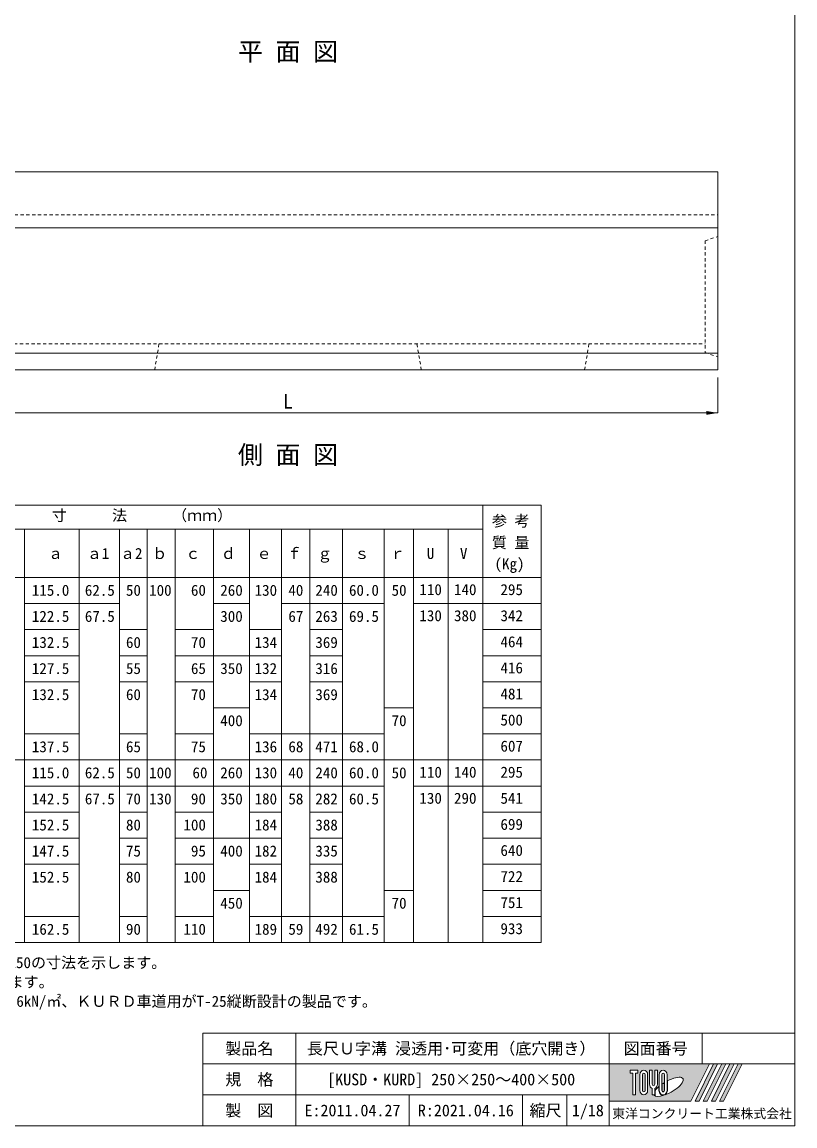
# Model space of a CAD drawing. Units: millimetres, scale not verified. Extents: x -181 to 7884, y -558 to 5422.
# Drawn here: x 6086 to 7884, y 142 to 2708 of the extents above; entities that cross this region are included whole.
import ezdxf
from ezdxf.enums import TextEntityAlignment as Align

# ---------------------------------------------------------------- set-up
doc = ezdxf.new("R2010")
doc.units = ezdxf.units.MM
doc.header["$LTSCALE"] = 10
doc.linetypes.add('USER1', pattern=[1.35, 0.75, -0.6])
doc.layers.add('(0-0)', color=7, linetype='Continuous')
for name, color, linetype, lineweight in [('0_2', 7, 'Continuous', 9), ('_0-0_', 3, 'Continuous', 20), ('寸法線', 7, 'Continuous', 9), ('本体', 2, 'Continuous', 9), ('枠', 5, 'Continuous', 5)]:
    doc.layers.add(name, color=color, linetype=linetype, lineweight=lineweight)
doc.styles.add('ＭＳ ゴシック', font='')
doc.styles.get('ＭＳ ゴシック').set_extended_font_data('MS Gothic')

# ---------------------------------------------------------------- blocks, each defined once
blk = doc.blocks.new('filled_arrow')
at = {"color": 0, "linetype": 'Continuous', "lineweight": -2}
blk.add_solid([(7.5, 1.25), (0, 0), (7.5, -1.25)], dxfattribs=at)

msp = doc.modelspace()

# ---------------------------------------------------------------- hatches: boundary and pattern name
at = {"layer": '枠'}
h = msp.add_hatch(color=7, dxfattribs=at)
h.paths.add_polyline_path([(7451.92, 286.37), (7451.92, 199.97), (7642, 199.97), (7685.2, 286.37)])
edge = h.paths.add_edge_path(flags=16)
edge.add_ellipse((7589.93, 233.19), major_axis=(33.85141, 18.94796), ratio=0.34714733873628645, start_angle=-144.31121575453687, end_angle=72.18990352307145, ccw=False)
edge.add_ellipse((7577.4, 225), major_axis=(-0, 11.52), ratio=0.8463541666666667, start_angle=-160.70345628559753, end_angle=-90.00000000004957)
edge.add_line((7587.15, 225), (7587.15, 246.96))
edge = h.paths.add_edge_path(flags=16)
edge.add_ellipse((7577.4, 261.34), major_axis=(-0, 10.63385), ratio=0.8463541789113741, start_angle=-90.00000000000114, end_angle=89.99999999999852, ccw=False)
edge.add_line((7586.4, 261.34), (7586.4, 225))
edge.add_ellipse((7577.4, 225), major_axis=(0, 10.63385), ratio=0.8463541789113741, start_angle=90.00000000002422, end_angle=-89.99999999997522, ccw=False)
edge.add_line((7568.4, 225), (7568.4, 261.34))
edge = h.paths.add_edge_path(flags=16)
edge.add_line((7580.4, 261.34), (7580.4, 225))
edge.add_ellipse((7577.4, 225), major_axis=(-0, 3.54461), ratio=0.8463542585019812, start_angle=89.99999999996692, end_angle=-90.00000000003303, ccw=False)
edge.add_line((7574.4, 225), (7574.4, 261.34))
edge.add_ellipse((7577.4, 261.34), major_axis=(-0, 3.54461), ratio=0.8463542585019812, start_angle=-90.00000000006611, end_angle=89.9999999999335, ccw=False)
edge = h.paths.add_edge_path(flags=16)
edge.add_line((7579.65, 242.77), (7579.65, 225))
edge.add_ellipse((7577.4, 225), major_axis=(0, 2.65846), ratio=0.8463540197302049, start_angle=90.00000000015166, end_angle=-89.9999999998488, ccw=False)
edge.add_line((7575.15, 225), (7575.15, 239.86))
edge.add_ellipse((7589.93, 233.19), major_axis=(33.85141, 18.94796), ratio=0.3471473387362864, start_angle=107.79174155748132, end_angle=126.47131845618867, ccw=False)
edge = h.paths.add_edge_path(flags=16)
edge.add_line((7563.9, 271.97), (7563.9, 239.4))
edge.add_ellipse((7554.9, 239.4), major_axis=(0, 10.63385), ratio=0.8463541789113741, start_angle=-163.3411662640167, end_angle=-89.99999999998352, ccw=False)
edge.add_line((7557.9, 229.38), (7557.9, 214.37))
edge.add_line((7557.9, 214.37), (7551.9, 214.37))
edge.add_line((7551.9, 214.37), (7551.9, 229.38))
edge.add_ellipse((7554.9, 239.4), major_axis=(-0, 10.63385), ratio=0.8463541789113741, start_angle=89.99999999998374, end_angle=163.34116626401664, ccw=False)
edge.add_line((7545.9, 239.4), (7545.9, 271.97))
edge.add_line((7545.9, 271.97), (7551.9, 271.97))
edge.add_line((7551.9, 271.97), (7551.9, 239.4))
edge.add_ellipse((7554.9, 239.4), major_axis=(0, 3.54461), ratio=0.8463542585019812, start_angle=90.00000000003642, end_angle=-89.99999999996339)
edge.add_line((7557.9, 239.4), (7557.9, 271.97))
edge.add_line((7557.9, 271.97), (7563.9, 271.97))
edge = h.paths.add_edge_path(flags=16)
edge.add_line((7567.65, 234.18), (7567.65, 225))
edge.add_ellipse((7577.4, 225), major_axis=(0, 11.52), ratio=0.8463541666666667, start_angle=90.0000000000225, end_angle=-171.54427005146763)
edge.add_ellipse((7589.93, 233.19), major_axis=(33.85141, 18.94796), ratio=0.34714733873628645, start_angle=-178.6495357120159, end_angle=-148.29244188932682, ccw=False)
edge.add_line((7556.6, 213.48), (7558.65, 213.48))
edge.add_line((7558.65, 213.48), (7558.65, 224.72))
edge.add_ellipse((7589.93, 233.19), major_axis=(33.85141, 18.94796), ratio=0.34714733873628645, start_angle=148.2191202299813, end_angle=165.90812157590457, ccw=False)
edge = h.paths.add_edge_path(flags=16)
edge.add_ellipse((7532.4, 261.34), major_axis=(0, 10.63385), ratio=0.8463541789113741, start_angle=-89.9999999999668, end_angle=90.00000000003286, ccw=False)
edge.add_line((7541.4, 261.34), (7541.4, 225))
edge.add_ellipse((7532.4, 225), major_axis=(-0, 10.63385), ratio=0.8463541789113741, start_angle=89.99999999999, end_angle=-90.00000000001057, ccw=False)
edge.add_line((7523.4, 225), (7523.4, 261.34))
edge = h.paths.add_edge_path(flags=16)
edge.add_line((7535.4, 261.34), (7535.4, 225))
edge.add_ellipse((7532.4, 225), major_axis=(0, 3.54461), ratio=0.8463542585019812, start_angle=90.00000000005491, end_angle=-89.99999999994566, ccw=False)
edge.add_line((7529.4, 225), (7529.4, 261.34))
edge.add_ellipse((7532.4, 261.34), major_axis=(-0, 3.54461), ratio=0.8463542585019812, start_angle=-90.00000000006611, end_angle=89.9999999999335, ccw=False)
h.paths.add_polyline_path([(7518.9, 271.97), (7518.9, 264.88), (7512.9, 264.88), (7512.9, 214.37), (7506.9, 214.37), (7506.9, 264.88), (7500.9, 264.88), (7500.9, 271.97)], flags=16)
for points in [[(7651.51, 199.97), (7661.01, 199.97), (7704.21, 286.37), (7694.71, 286.37)], [(7723.22, 286.37), (7713.72, 286.37), (7670.52, 199.97), (7680.02, 199.97)], [(7742.23, 286.37), (7732.72, 286.37), (7689.52, 199.97), (7699.03, 199.97)], [(7761.24, 286.37), (7751.73, 286.37), (7708.53, 199.97), (7718.04, 199.97)]]:
    msp.add_hatch(color=7, dxfattribs=at).paths.add_polyline_path(points)

# ---------------------------------------------------------------- linework, layer by layer
at = {"layer": '_0-0_'}
for p, q in [((7293.47, 1585.22), (5141.66, 1585.22)), ((7157.88, 568.69), (7157.88, 1585.22)), ((7293.47, 1585.22), (7293.47, 568.69)), ((7157.88, 1529.26), (5607.87, 1529.26)), ((6092.2, 1529.26), (6092.2, 1417.34)), ((6218.86, 1529.26), (6218.86, 1417.34)), ((6312.68, 1529.26), (6312.68, 1417.34)), ((6377.2, 1529.26), (6377.2, 1417.34)), ((6442.15, 1529.26), (6442.15, 1417.34)), ((6531.53, 1529.26), (6531.53, 1417.34)), ((6615.11, 1529.26), (6615.11, 1417.34)), ((6689.59, 1529.26), (6689.59, 1417.34)), ((6755.77, 1529.26), (6755.77, 1417.34)), ((6831.48, 1529.26), (6831.48, 1417.34)), ((6928.64, 1529.26), (6928.64, 1417.34)), ((6996.86, 1529.26), (6996.86, 568.69)), ((7077.37, 1529.26), (7077.37, 568.69)), ((7293.47, 1417.34), (5141.66, 1417.34)), ((6092.2, 1417.22), (6092.2, 993.02)), ((6218.86, 1417.22), (6218.86, 993.02)), ((6312.68, 1417.22), (6312.68, 993.02)), ((6377.2, 1417.22), (6377.2, 993.02)), ((6442.15, 1417.22), (6442.15, 993.02)), ((6531.53, 1417.22), (6531.53, 993.02)), ((6615.11, 1417.22), (6615.11, 993.02)), ((6689.59, 1417.22), (6689.59, 993.02)), ((6755.77, 1417.22), (6755.77, 993.02)), ((6831.48, 1417.22), (6831.48, 993.02)), ((6928.64, 1417.22), (6928.64, 993.02)), ((7157.88, 1417.34), (7293.47, 1417.34)), ((6218.86, 1356.71), (6092.2, 1356.71)), ((6218.86, 1356.71), (6312.68, 1356.71)), ((6615.11, 1356.71), (6531.53, 1356.71)), ((6689.59, 1356.71), (6928.64, 1356.71)), ((6996.86, 1356.61), (7157.88, 1356.61)), ((7157.88, 1356.71), (7293.47, 1356.71)), ((6218.86, 1296.09), (6092.2, 1296.09)), ((6312.68, 1296.09), (6377.2, 1296.09)), ((6442.15, 1296.09), (6531.53, 1296.09)), ((6615.11, 1296.09), (6689.59, 1296.09)), ((6755.77, 1296.09), (6831.48, 1296.09)), ((7157.88, 1296.09), (7293.47, 1296.09)), ((6218.86, 1235.47), (6092.2, 1235.47)), ((6312.68, 1235.47), (6377.2, 1235.47)), ((6442.15, 1235.47), (6689.59, 1235.47)), ((6755.77, 1235.47), (6831.48, 1235.47)), ((7157.88, 1235.47), (7293.47, 1235.47)), ((6218.86, 1174.85), (6092.2, 1174.85)), ((6377.2, 1174.85), (6312.68, 1174.85)), ((6531.53, 1174.85), (6442.15, 1174.85)), ((6615.11, 1174.85), (6689.59, 1174.85)), ((6755.77, 1174.85), (6831.48, 1174.85)), ((7157.88, 1174.85), (7293.47, 1174.85)), ((6531.53, 1114.26), (6615.11, 1114.26)), ((6928.64, 1114.19), (6996.86, 1114.19)), ((7157.88, 1114.23), (7293.47, 1114.23)), ((6218.86, 1053.67), (6092.2, 1053.67)), ((6312.68, 1053.6), (6377.2, 1053.6)), ((6442.15, 1053.6), (6531.53, 1053.6)), ((6615.11, 1053.6), (6928.64, 1053.6)), ((7157.88, 1053.6), (7293.47, 1053.6)), ((7293.47, 993.02), (5141.66, 993.02)), ((6092.2, 568.69), (6092.2, 992.95)), ((6218.86, 568.69), (6218.86, 992.95)), ((6312.68, 568.69), (6312.68, 992.95)), ((6377.2, 568.69), (6377.2, 992.95)), ((6442.15, 568.69), (6442.15, 992.95)), ((6531.53, 568.69), (6531.53, 992.95)), ((6615.11, 568.69), (6615.11, 992.95)), ((6689.59, 568.69), (6689.59, 992.95)), ((6755.77, 568.69), (6755.77, 992.95)), ((6831.48, 568.69), (6831.48, 992.95)), ((6928.64, 568.69), (6928.64, 992.95)), ((7293.47, 993.02), (7157.88, 993.02)), ((6218.86, 932.39), (6092.2, 932.39)), ((6218.86, 932.39), (6312.68, 932.39)), ((6312.68, 932.39), (6377.2, 932.39)), ((6377.2, 932.39), (6442.15, 932.39)), ((6442.15, 932.39), (6531.53, 932.39)), ((6531.53, 932.39), (6615.11, 932.39)), ((6615.11, 932.39), (6689.59, 932.39)), ((6689.59, 932.39), (6755.77, 932.39)), ((6755.77, 932.39), (6831.48, 932.39)), ((6831.48, 932.39), (6928.64, 932.39)), ((7245.12, 932.34), (6996.86, 932.34)), ((7157.88, 932.39), (7293.47, 932.39)), ((6218.86, 871.77), (6092.2, 871.77)), ((6312.68, 871.77), (6377.2, 871.77)), ((6442.15, 871.77), (6531.53, 871.77)), ((6615.11, 871.77), (6689.59, 871.77)), ((6755.77, 871.77), (6831.48, 871.77)), ((7157.88, 871.77), (7293.47, 871.77)), ((6218.86, 811.18), (6092.2, 811.18)), ((6312.68, 811.18), (6377.2, 811.18)), ((6442.15, 811.18), (6689.59, 811.18)), ((6755.77, 811.18), (6831.48, 811.18)), ((7157.88, 811.18), (7293.47, 811.18)), ((6218.86, 750.52), (6092.2, 750.52)), ((6312.68, 750.52), (6377.2, 750.52)), ((6442.15, 750.52), (6531.53, 750.52)), ((6615.11, 750.52), (6689.59, 750.52)), ((6755.77, 750.52), (6831.48, 750.52)), ((7157.88, 750.52), (7293.47, 750.52)), ((6531.53, 689.94), (6615.11, 689.94)), ((6996.86, 689.94), (6928.64, 689.94)), ((7157.88, 689.9), (7293.47, 689.9)), ((6218.86, 629.28), (6092.2, 629.28)), ((6312.68, 629.28), (6377.2, 629.28)), ((6442.15, 629.28), (6531.53, 629.28)), ((6615.11, 629.28), (6635.61, 629.28)), ((6615.11, 629.28), (6928.64, 629.28)), ((7157.88, 629.28), (7293.47, 629.28)), ((7293.47, 568.69), (5141.66, 568.69))]:
    msp.add_line(p, q, dxfattribs=at)
at = {"layer": '寸法線'}
for p in [(7704.79, 1882.18), (5704.79, 1799.84)]:
    msp.add_line(p, (7704.79, 1799.84), dxfattribs=at)
at = {"layer": '本体', "lineweight": 20}
for p, q in [((5704.79, 2360.18), (7704.79, 2360.18)), ((7704.79, 2360.18), (7704.79, 1900.18)), ((5704.79, 1900.18), (7704.79, 1900.18))]:
    msp.add_line(p, q, dxfattribs=at)
at = {"layer": '本体', "linetype": 'USER1'}
for p, q in [((5704.79, 2260.18), (7704.79, 2260.18)), ((7674.79, 2200.18), (7704.79, 2210.18)), ((7674.79, 2200.18), (7674.79, 1940.18)), ((5689.79, 1960.18), (7674.79, 1960.18)), ((6404.79, 1960.18), (6394.79, 1900.18)), ((7004.79, 1960.18), (7014.79, 1900.18)), ((7404.79, 1960.18), (7394.79, 1900.18)), ((7674.79, 1940.18), (7704.79, 1930.18))]:
    msp.add_line(p, q, dxfattribs=at)
at = {"layer": '本体', "lineweight": 18}
for p, q in [((5704.79, 2230.18), (7704.79, 2230.18)), ((5704.79, 1938.81), (7704.79, 1938.81))]:
    msp.add_line(p, q, dxfattribs=at)
at = {"layer": '枠', "lineweight": 20}
for p, q in [((7883.92, 142.37), (7883.92, 5182.37)), ((7883.92, 358.37), (6506.97, 358.37)), ((6506.97, 142.37), (6506.97, 358.37)), ((6722.97, 142.37), (6722.97, 358.37)), ((7451.92, 142.37), (7451.92, 358.37)), ((7667.92, 286.37), (7667.92, 358.37)), ((7883.92, 286.37), (6506.97, 286.37)), ((7451.92, 214.37), (6506.97, 214.37)), ((6986.65, 142.37), (6986.65, 214.37)), ((7250.32, 142.37), (7250.32, 214.37)), ((7353.47, 142.37), (7353.47, 214.37)), ((7883.92, 142.37), (4409.92, 142.37))]:
    msp.add_line(p, q, dxfattribs=at)
at = {"layer": '枠'}
for p, q in [((7451.92, 286.37), (7685.2, 286.37)), ((7451.92, 286.37), (7451.92, 199.97)), ((7685.2, 286.37), (7642, 199.97)), ((7694.71, 286.37), (7651.51, 199.97)), ((7704.21, 286.37), (7661.01, 199.97)), ((7713.72, 286.37), (7670.52, 199.97)), ((7723.22, 286.37), (7680.02, 199.97)), ((7732.72, 286.37), (7689.52, 199.97)), ((7694.71, 286.37), (7704.21, 286.37)), ((7742.23, 286.37), (7699.03, 199.97)), ((7751.73, 286.37), (7708.53, 199.97)), ((7713.72, 286.37), (7723.22, 286.37)), ((7761.24, 286.37), (7718.04, 199.97)), ((7732.72, 286.37), (7742.23, 286.37)), ((7751.73, 286.37), (7761.24, 286.37)), ((7500.9, 271.97), (7518.9, 271.97)), ((7500.9, 271.97), (7500.9, 264.88)), ((7506.9, 264.88), (7500.9, 264.88)), ((7506.9, 264.88), (7506.9, 214.37)), ((7518.9, 264.88), (7512.9, 264.88)), ((7512.9, 264.88), (7512.9, 214.37)), ((7518.9, 271.97), (7518.9, 264.88)), ((7523.4, 261.34), (7523.4, 225)), ((7529.4, 225), (7529.4, 261.34)), ((7535.4, 261.34), (7535.4, 225)), ((7541.4, 225), (7541.4, 261.34)), ((7545.9, 239.4), (7545.9, 271.97)), ((7545.9, 271.97), (7551.9, 271.97)), ((7551.9, 271.97), (7551.9, 239.4)), ((7557.9, 239.4), (7557.9, 271.97)), ((7557.9, 271.97), (7563.9, 271.97)), ((7563.9, 271.97), (7563.9, 239.4)), ((7568.4, 261.34), (7568.4, 225)), ((7574.4, 225), (7574.4, 261.34)), ((7580.4, 261.34), (7580.4, 225)), ((7586.4, 225), (7586.4, 261.34)), ((7567.65, 234.18), (7567.65, 225)), ((7575.15, 225), (7575.15, 239.86)), ((7579.65, 242.77), (7579.65, 225)), ((7587.15, 225), (7587.15, 246.96)), ((7512.9, 214.37), (7506.9, 214.37)), ((7551.9, 229.38), (7551.9, 214.37)), ((7557.9, 214.37), (7551.9, 214.37)), ((7556.6, 213.48), (7558.65, 213.48)), ((7557.9, 229.38), (7557.9, 214.37)), ((7558.65, 224.72), (7558.65, 213.48)), ((7451.92, 199.97), (7642, 199.97)), ((7651.51, 199.97), (7661.01, 199.97)), ((7670.52, 199.97), (7680.02, 199.97)), ((7689.52, 199.97), (7699.03, 199.97)), ((7708.53, 199.97), (7718.04, 199.97))]:
    msp.add_line(p, q, dxfattribs=at)
for centre, major_axis, ratio, start_param, end_param in [((7532.4, 261.34), (0, 10.63385), 0.846354, 4.712388980385179, 7.853981633974968), ((7532.4, 261.34), (-0, 3.54461), 0.846354, 4.712388980383713, 7.8539816339735005), ((7577.4, 261.34), (-0, 10.63385), 0.846354, 4.712388980384672, 7.853981633974461), ((7577.4, 261.34), (-0, 3.54461), 0.846354, 4.712388980383713, 7.8539816339735005), ((7589.93, 233.19), (33.85141, 18.94796), 0.347147, 4.262185332381606, 7.7429162813385615), ((7554.9, 239.4), (-0, 10.63385), 0.846354, 1.5707963267946567, 2.8017557441350722), ((7554.9, 239.4), (0, 3.54461), 0.846354, 1.5707963267954346, 4.712388980385231), ((7554.9, 239.4), (0, 10.63385), 0.846354, 3.481429563044514, 4.712388980384934), ((7589.93, 233.19), (33.85141, 18.94796), 0.347147, 2.0815196641224314, 2.5155126073167264), ((7589.93, 233.19), (33.85141, 18.94796), 0.347147, 1.6817405097969969, 1.821983319661551), ((7532.4, 225), (-0, 10.63385), 0.846354, 1.570796326794748, 4.712388980384533), ((7532.4, 225), (0, 3.54461), 0.846354, 1.570796326795708, 4.712388980385493), ((7589.93, 233.19), (33.85141, 18.94796), 0.347147, 3.2093975090572187, 4.200445063285428), ((7577.4, 225), (0, 11.52), 0.846354, 1.5707963267952287, 3.3154678663293344), ((7577.4, 225), (0, 10.63385), 0.846354, 1.570796326795255, 4.712388980385056), ((7577.4, 225), (-0, 3.54461), 0.846354, 1.5707963267944074, 4.712388980384202), ((7577.4, 225), (0, 2.65846), 0.846354, 1.5707963267971368, 4.712388980386923), ((7577.4, 225), (-0, 11.52), 0.846354, 3.53384380001433, 4.712388980383958)]:
    msp.add_ellipse(centre, major_axis=major_axis, ratio=ratio, start_param=start_param, end_param=end_param, dxfattribs=at)

# ---------------------------------------------------------------- block references
at = {"layer": '寸法線', "xscale": 3.6, "yscale": 3.6, "rotation": 180}
msp.add_blockref('filled_arrow', (7704.79, 1799.84), dxfattribs=at)

# ---------------------------------------------------------------- texts
at = {"layer": '(0-0)', "style": 'ＭＳ ゴシック'}
for s, p in [('注(1) 図の（ ）中の数値は、KUSD250×250及びKURD250×250の寸法を示します。', (5147.06, 534.84)), ('  (2) KUSD・KURD250×250の面取りについては６Ｃとなります。', (5147.06, 489.84)), ('  (3) 設計荷重はそれぞれＫＵＳＤ歩道用が等分布荷重19.6kN/㎡、ＫＵＲＤ車道用がT-25縦断設計の製品です。 ', (5147.06, 444.84))]:
    msp.add_text(s, height=25.63, dxfattribs=at).set_placement(p, align=Align.TOP_LEFT)
at = {"layer": '0_2', "style": 'ＭＳ ゴシック'}
for s, height, p in [('平 面 図', 42.72, (6704.79, 2639.76)), ('側 面 図', 42.72, (6704.79, 1702.55)), ('製品名', 27.34, (6614.97, 322.37)), ('長尺Ｕ字溝 浸透用･可変用（底穴開き）', 27.34, (7084.45, 322.37)), ('図面番号', 27.34, (7559.92, 322.37)), ('規\u3000格', 27.34, (6614.97, 250.37)), ('[KUSD・KURD] 250×250～400×500', 27.34, (7084.45, 250.37)), ('製\u3000図', 27.34, (6614.97, 178.37)), ('E:2011.04.27', 27.34, (6854.81, 178.37)), ('R:2021.04.16', 27.34, (7118.49, 178.37)), ('縮尺', 27.34, (7303.77, 178.37)), ('1/18', 27.34, (7402.29, 178.37)), ('東洋コンクリート工業株式会社', 21.87, (7667.92, 171.17))]:
    msp.add_text(s, height=height, dxfattribs=at).set_placement(p, align=Align.MIDDLE_CENTER)
msp.add_text('寸\u3000\u3000\u3000法\u3000\u3000\u3000（ｍｍ）\u3000', height=25.63, dxfattribs=at).set_placement((6382.88, 1541.24), align=Align.BOTTOM_CENTER)
for s, p in [('参 考', (7179.16, 1528.42)), ('質 量', (7179.16, 1477.93)), ('ｆ', (6702, 1452.66)), ('ａ', (6146.53, 1452.66)), ('ａ1', (6236.9, 1452.66)), ('ａ2', (6314.06, 1452.66)), ('ｂ', (6388.99, 1452.66)), ('ｃ', (6466.15, 1452.66)), ('ｄ', (6548.78, 1452.66)), ('ｅ', (6631.67, 1452.66)), ('ｇ', (6772.94, 1452.66)), ('ｓ', (6859.38, 1452.66)), ('ｒ', (6942.07, 1452.66)), ('U', (7027.84, 1452.66)), ('V', (7104.77, 1452.66)), ('(Kg)', (7185.26, 1428.53)), ('115.0', (6109.14, 1367.03)), ('62.5', (6232.41, 1367.03)), ('50', (6328.01, 1367.01)), ('100', (6381.92, 1367.01)), (' 60', (6461.69, 1367.01)), ('260', (6547.38, 1367.03)), ('130', (6627.2, 1367.01)), ('40', (6705.75, 1367.03)), ('240', (6768.48, 1367.03)), ('60.0', (6846.7, 1367.03)), ('110', (7010.46, 1368.6)), ('140', (7090.97, 1368.6)), ('295', (7199.02, 1368.6)), ('122.5', (6109.14, 1306.41)), ('67.5', (6232.41, 1306.41)), ('300', (6547.38, 1306.41)), ('67', (6705.75, 1306.41)), ('263', (6768.48, 1306.41)), ('69.5', (6846.7, 1306.41)), ('130', (7010.46, 1307.98)), ('380', (7090.97, 1307.98)), ('342', (7199.02, 1307.98)), ('132.5', (6109.14, 1245.8)), ('60', (6328.01, 1245.8)), (' 70', (6461.69, 1245.8)), ('134', (6627.2, 1245.8)), ('369', (6768.48, 1245.8)), ('464', (7199.02, 1247.35)), ('127.5', (6109.14, 1185.19)), ('55', (6328.01, 1185.19)), (' 65', (6461.69, 1185.19)), ('350', (6547.38, 1185.19)), ('132', (6627.2, 1185.19)), ('316', (6768.48, 1185.19)), ('416', (7199.02, 1186.73)), ('132.5', (6109.14, 1124.58)), ('60', (6328.01, 1124.58)), (' 70', (6461.69, 1124.58)), ('134', (6627.2, 1124.58)), ('369', (6768.48, 1124.58)), ('481', (7199.02, 1126.11)), ('500', (7199.02, 1065.48)), ('137.5', (6109.14, 1003.36)), ('65', (6328.01, 1003.36)), (' 75', (6461.69, 1003.36)), ('136', (6627.2, 1003.36)), ('68', (6705.75, 1003.36)), ('471', (6768.48, 1003.36)), ('68.0', (6846.7, 1003.36)), ('607', (7199.02, 1004.86)), ('115.0', (6109.14, 942.76)), ('62.5', (6232.41, 942.76)), ('50', (6328.01, 942.76)), ('100', (6381.92, 942.76)), ('60', (6482.69, 942.76)), ('260', (6547.38, 942.76)), ('130', (6627.2, 942.76)), ('40', (6705.75, 942.76)), ('240', (6768.48, 942.76)), ('60.0', (6846.7, 942.76)), ('50', (6945.82, 942.74)), ('110', (7010.46, 944.23)), ('140', (7090.97, 944.23)), ('295', (7199.02, 944.23)), ('142.5', (6109.14, 882.14)), ('67.5', (6232.41, 882.14)), ('70', (6328.01, 882.14)), ('130', (6381.92, 882.14)), (' 90', (6461.69, 882.14)), ('350', (6547.38, 882.14)), ('180', (6627.2, 882.14)), ('58', (6705.75, 882.14)), ('282', (6768.48, 882.14)), ('60.5', (6846.7, 882.14)), ('130', (7010.46, 883.61)), ('290', (7090.97, 883.61)), ('541', (7199.02, 883.61)), ('152.5', (6109.14, 821.53)), ('80', (6328.01, 821.53)), ('100', (6461.69, 821.53)), ('184', (6627.2, 821.53)), ('388', (6768.48, 821.53)), ('699', (7199.02, 822.98)), ('147.5', (6109.14, 760.92)), ('75', (6328.01, 760.92)), (' 95', (6461.69, 760.92)), ('400', (6547.38, 760.92)), ('182', (6627.2, 760.92)), ('335', (6768.48, 760.92)), ('640', (7199.02, 762.36)), ('722', (7199.02, 701.73)), ('450', (6547.38, 639.7)), ('70', (6945.82, 639.7)), ('751', (7199.02, 641.11)), ('162.5', (6109.14, 579.09)), ('90', (6328.01, 579.09)), ('110', (6461.69, 579.09)), ('189', (6627.2, 579.09)), ('59', (6705.75, 579.09)), ('492', (6768.48, 579.09)), ('61.5', (6846.7, 579.09)), ('933', (7199.02, 580.48))]:
    msp.add_text(s, height=25.63, dxfattribs=at).set_placement(p, align=Align.BOTTOM_LEFT)
for s, rotation, p in [('50', 359.996, (6945.82, 1367.01)), ('400', 0.002, (6547.38, 1063.97)), ('70', 0.004, (6945.82, 1063.97)), ('152.5', 359.999, (6109.14, 700.31)), ('80', 359.996, (6328.01, 700.31)), ('100', 359.998, (6461.69, 700.31)), ('184', 359.998, (6627.2, 700.31)), ('388', 359.998, (6768.48, 700.31))]:
    msp.add_text(s, height=25.63, rotation=rotation, dxfattribs=at).set_placement(p, align=Align.BOTTOM_LEFT)
at = {"layer": '寸法線', "style": 'ＭＳ ゴシック'}
msp.add_text('L', height=34.18, dxfattribs=at).set_placement((6704.79, 1826.84), align=Align.MIDDLE_CENTER)

doc.saveas('drawing.dxf')
